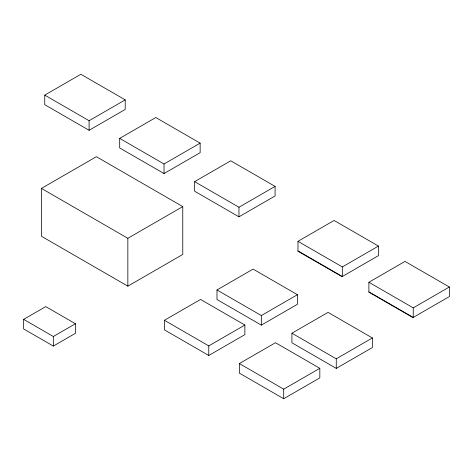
<?xml version="1.0" encoding="UTF-8"?>
<svg xmlns="http://www.w3.org/2000/svg" width="473" height="473" viewBox="0 0 473 473"><rect width="100%" height="100%" fill="white"/><g stroke="black" fill="none" stroke-linecap="round" stroke-linejoin="round"><path stroke-width="0.71" d="M44.746 95.12L80.859 74.267L125.209 99.868L125.209 109.44L89.09 130.288L44.746 104.687L44.746 95.12L89.09 120.721L125.209 99.868M119.687 138.382L155.8 117.529L200.144 143.136L200.144 152.702L164.03 173.556L119.687 147.954L119.687 138.382L164.03 163.983L200.144 143.136M41.435 188.414L96.362 156.705L182.773 206.595L182.773 254.444L127.846 286.153L41.435 236.264L41.435 188.414L127.846 238.303L182.773 206.595M194.622 181.65L230.741 160.796L275.085 186.397L275.085 195.97L238.966 216.823L194.622 191.216L194.622 181.65L238.966 207.251L275.085 186.397M23.65 319.37L45.751 306.605L75.432 323.739L75.432 333.311L53.325 346.07L23.65 328.936L23.65 319.37L53.325 336.504L75.432 323.739M297.978 241.319L342.328 266.926L342.328 276.492L297.978 250.891L297.978 241.319L334.098 220.471L378.441 246.072L378.441 255.645L342.038 276.658L297.694 251.057M164.427 320.298L200.54 299.444L244.884 325.046L244.884 334.618L208.77 355.471L164.427 329.864L164.427 320.298L208.77 345.899L244.884 325.046M216.983 289.955L253.096 269.102L297.44 294.703L297.44 304.275L261.327 325.128L216.983 299.521L216.983 289.955L261.327 315.556L297.44 294.703M342.328 266.926L378.441 246.072M368.887 282.257L413.231 307.864L413.231 317.43L368.887 291.829L368.887 282.257L405.006 261.409L449.35 287.01L449.35 296.583L412.947 317.596L368.603 291.995M239.362 363.56L275.481 342.712L319.825 368.313L319.825 377.88L283.705 398.733L239.362 373.132L239.362 363.56L283.705 389.167L319.825 368.313M291.918 333.217L328.037 312.369L372.381 337.97L372.381 347.537L336.268 368.39L291.918 342.789L291.918 333.217L336.268 358.824L372.381 337.97M413.231 307.864L449.35 287.01M336.268 358.824L336.268 368.39M283.705 389.167L283.705 398.733M261.327 315.556L261.327 325.128M238.966 207.251L238.966 216.823M208.77 345.899L208.77 355.471M164.03 163.983L164.03 173.556M127.846 238.303L127.846 286.153M89.09 120.721L89.09 130.288M53.325 336.504L53.325 346.07"/></g></svg>
